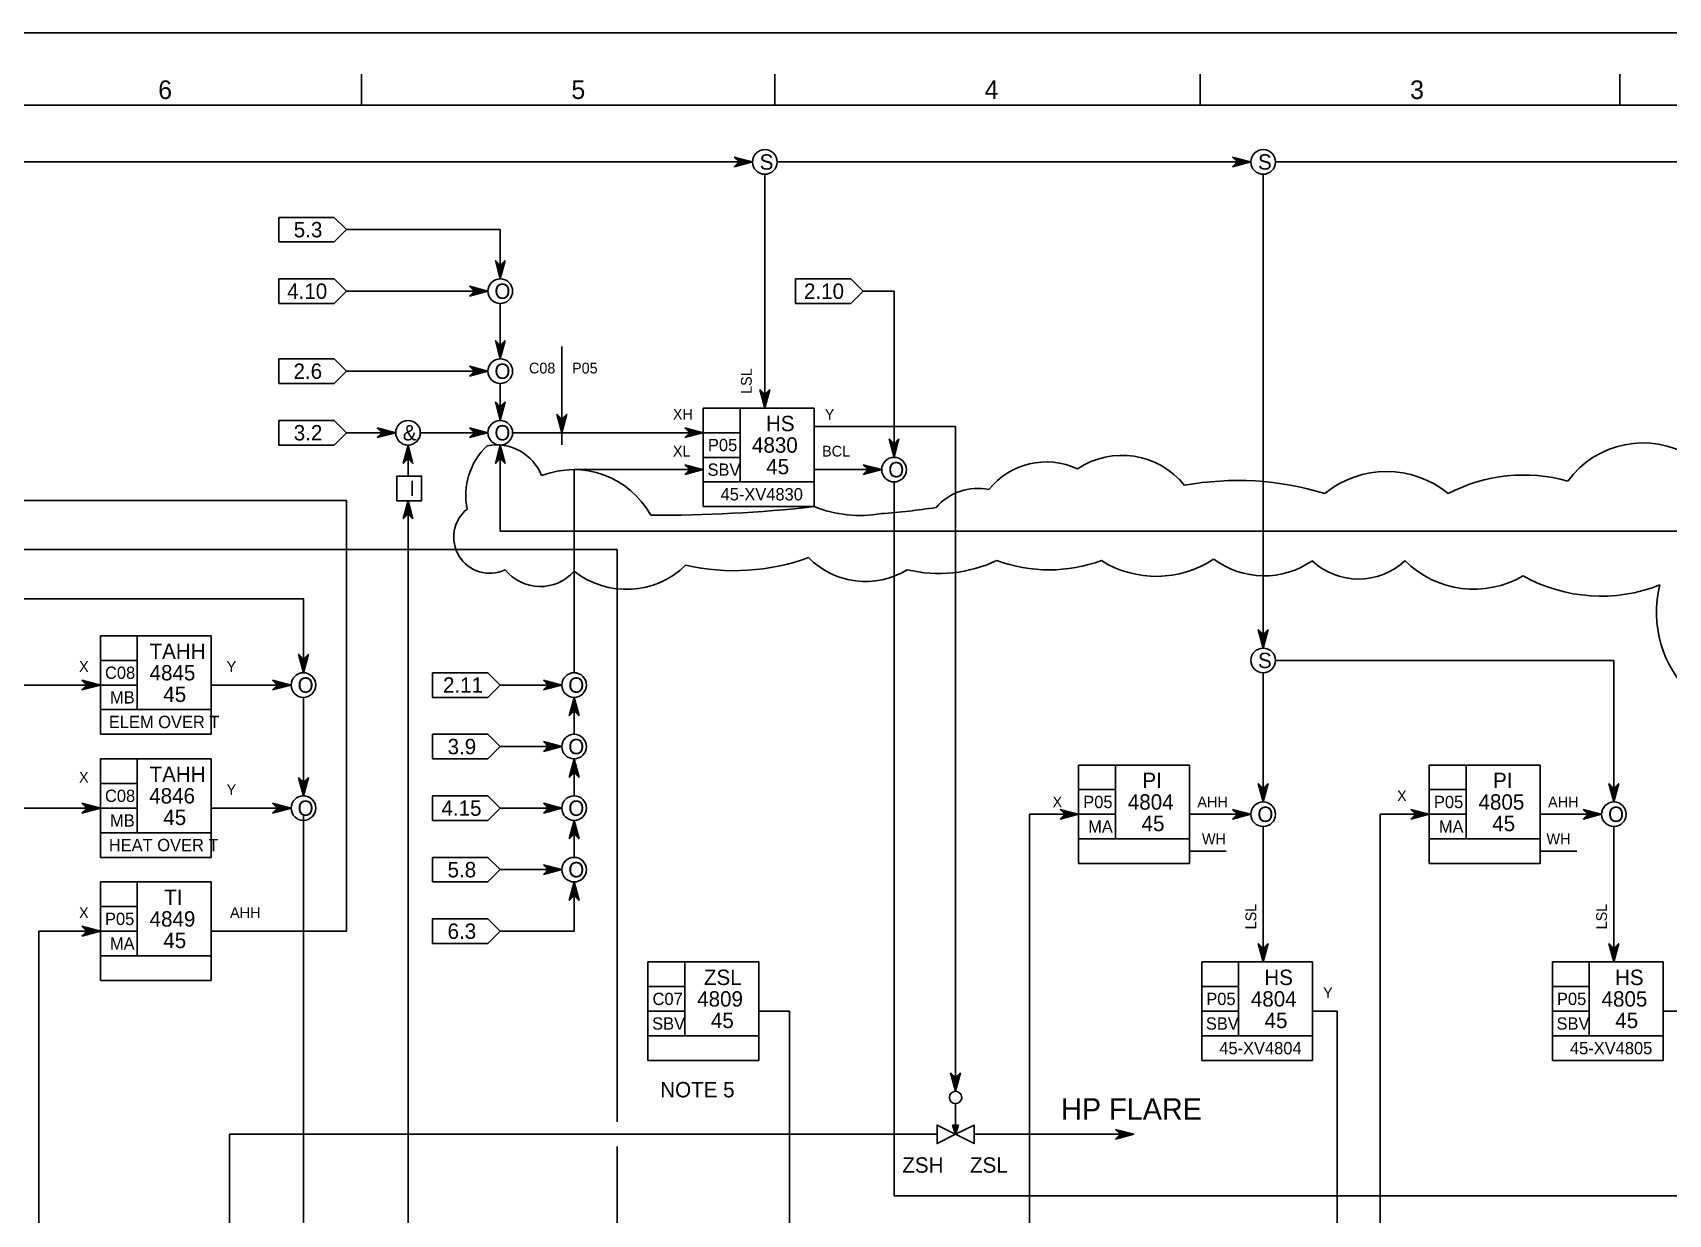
# Model space of a CAD drawing. Extents: x 0 to 841, y 0 to 594.
# Drawn here: x 433 to 698.8, y 402 to 594 of the extents above; entities that cross this region are included whole.
import ezdxf

# ---------------------------------------------------------------- set-up
doc = ezdxf.new("R2010")
doc.units = 0
for name, color, linetype in [('01-LIN-025-A', 7, 'Continuous'), ('08-LIN-050-A', 7, 'Continuous'), ('09-LIN-050-B', 7, 'Continuous'), ('12-LIN-100-A', 7, 'Continuous'), ('18-LIN-025-SP', 7, 'Continuous'), ('35-TXT-025', 7, 'Continuous'), ('45-', 7, 'Continuous'), ('46-', 7, 'Continuous'), ('47-', 7, 'Continuous'), ('48-BOR-018', 7, 'Continuous'), ('49-LOG-UD', 7, 'Continuous'), ('50-REV-035-TRNG', 7, 'Continuous')]:
    doc.layers.add(name, color=color, linetype=linetype)

msp = doc.modelspace()

# ---------------------------------------------------------------- linework, layer by layer
at = {"layer": '01-LIN-025-A'}
for p, q in [((486.46, 587.26), (486.46, 582.23)), ((486.46, 587.26), (486.46, 582.23)), ((553.61, 587.26), (553.61, 582.23)), ((553.61, 587.26), (553.61, 582.23)), ((622.78, 587.26), (622.78, 582.23)), ((622.78, 587.26), (622.78, 582.23)), ((690.94, 587.26), (690.94, 582.23)), ((690.94, 587.26), (690.94, 582.23)), ((829.26, 582.23), (10.33, 582.23)), ((829.26, 582.23), (10.33, 582.23))]:
    msp.add_line(p, q, dxfattribs=at)
msp.add_lwpolyline([(519, 543), (519, 527.05)], dxfattribs=at)
for centre, radius, start, end in [((514.46, 518.82), 11.07, 133.2406, 191.5724), ((508.38, 519.17), 7.86, 21.3185, 101.0427), ((694.73, 512.25), 15.1, 58.5975, 144.0263), ((597.73, 512.33), 11.93, 64.8226, 141.3656), ((610.05, 512.3), 13.03, 38.7186, 123.7861), ((520.91, 508.64), 14.36, 29.0296, 111.2536), ((628.86, 473.11), 48.13, 72.9236, 100.3423), ((653.04, 506.79), 15.9, 50.8062, 129.1938), ((675.31, 495.84), 26.29, 74.1023, 117.7121), ((586.63, 510.96), 9, 78.6638, 139.1757), ((507.29, 512.03), 5.86, 128.8448, 295.1569), ((535.06, 739.23), 223.63, 269.5893, 276.4028), ((567.49, 535.77), 20.21, 248.244, 279.8362), ((562.27, 634.33), 118.79, 274.1866, 278.496), ((547.02, 542.14), 35.56, 257.1872, 289.8786), ((568.37, 517.84), 13.01, 224.6229, 301.3417), ((580.29, 528.36), 22.23, 256.6063, 295.0092), ((598.19, 531.68), 24.96, 250.0699, 289.9301), ((615.63, 522.57), 16.91, 238.1144, 303.4343), ((633.14, 519.45), 13.71, 233.3236, 304.9133), ((648.5, 516.16), 10.95, 226.5906, 313.4094), ((667.25, 519.48), 15.9, 225.1195, 300.2664), ((515.49, 511.36), 7.35, 219.0494, 318.5884), ((529.51, 517.3), 13.75, 231.7552, 314.3774), ((687.91, 528.31), 25.87, 240.7229, 291.6476), ((715.27, 499.82), 18.36, 166.0054, 226.5096)]:
    msp.add_arc(centre, radius, start, end, dxfattribs=at)
at = {"layer": '08-LIN-050-A'}
for p, q in [((60, 510), (528, 510)), ((528, 417), (528, 510)), ((465, 366), (465, 415)), ((465, 415), (580, 415)), ((586, 415), (612, 415)), ((528, 366), (528, 413))]:
    msp.add_line(p, q, dxfattribs=at)
at = {"layer": '09-LIN-050-B'}
msp.add_lwpolyline([(0, 0), (841, 0), (841, 594), (0, 594)], close=True, dxfattribs=at)
msp.add_lwpolyline([(0, 0), (841, 0), (841, 594), (0, 594)], close=True, dxfattribs=at)
at = {"layer": '12-LIN-100-A'}
for p, q in [((473, 564), (473, 560)), ((473, 564), (482, 564)), ((484, 562), (482, 564)), ((482, 560), (484, 562)), ((473, 560), (482, 560)), ((473, 554), (473, 550)), ((473, 554), (482, 554)), ((484, 552), (482, 554)), ((557, 554), (557, 550)), ((557, 554), (566, 554)), ((568, 552), (566, 554)), ((482, 550), (484, 552)), ((566, 550), (568, 552)), ((473, 550), (482, 550)), ((557, 550), (566, 550)), ((473, 541), (473, 537)), ((473, 541), (482, 541)), ((484, 539), (482, 541)), ((482, 537), (484, 539)), ((473, 537), (482, 537)), ((473, 531), (473, 527)), ((473, 531), (482, 531)), ((484, 529), (482, 531)), ((473, 527), (482, 527)), ((482, 527), (484, 529)), ((498, 490), (498, 486)), ((498, 490), (507, 490)), ((509, 488), (507, 490)), ((507, 486), (509, 488)), ((498, 486), (507, 486)), ((498, 480), (498, 476)), ((498, 480), (507, 480)), ((509, 478), (507, 480)), ((498, 476), (507, 476)), ((507, 476), (509, 478)), ((498, 470), (498, 466)), ((498, 470), (507, 470)), ((509, 468), (507, 470)), ((507, 466), (509, 468)), ((498, 466), (507, 466)), ((498, 460), (498, 456)), ((498, 460), (507, 460)), ((509, 458), (507, 460)), ((507, 456), (509, 458)), ((498, 456), (507, 456)), ((498, 450), (498, 446)), ((498, 450), (507, 450)), ((509, 448), (507, 450)), ((507, 446), (509, 448)), ((498, 446), (507, 446))]:
    msp.add_line(p, q, dxfattribs=at)
at = {"layer": '18-LIN-025-SP'}
for points in [[(551, 435), (556, 435)], [(556, 386), (556, 435)]]:
    msp.add_lwpolyline(points, dxfattribs=at)
at = {"layer": '46-'}
for p, q in [((550, 573), (547, 573.8)), ((547, 573.8), (547.8, 573)), ((547.8, 573), (547, 572.2)), ((547, 572.2), (550, 573)), ((549.6, 573), (547.4, 573.6)), ((547.4, 573.6), (548, 573)), ((548, 573), (547.4, 572.4)), ((547.4, 572.4), (549.6, 573)), ((549.2, 573), (547.8, 573.4)), ((547.8, 573.4), (548.2, 573)), ((548.2, 573), (547.8, 572.6)), ((547.8, 572.6), (549.2, 573)), ((548.8, 573), (548.2, 573.2)), ((548.2, 573.2), (548.4, 573)), ((548.4, 573), (548.2, 572.8)), ((548.2, 572.8), (548.8, 573)), ((631, 573), (628, 573.8)), ((628, 573.8), (628.8, 573)), ((628.8, 573), (628, 572.2)), ((628, 572.2), (631, 573)), ((630.6, 573), (628.4, 573.6)), ((628.4, 573.6), (629, 573)), ((629, 573), (628.4, 572.4)), ((628.4, 572.4), (630.6, 573)), ((630.2, 573), (628.8, 573.4)), ((628.8, 573.4), (629.2, 573)), ((629.2, 573), (628.8, 572.6)), ((628.8, 572.6), (630.2, 573)), ((629.8, 573), (629.2, 573.2)), ((629.2, 573.2), (629.4, 573)), ((629.4, 573), (629.2, 572.8)), ((629.2, 572.8), (629.8, 573)), ((509, 556.2), (508.2, 557)), ((508.2, 557), (509, 554)), ((509, 556), (508.4, 556.6)), ((508.4, 556.6), (509, 554.4)), ((509, 555.8), (508.6, 556.2)), ((508.6, 556.2), (509, 554.8)), ((509, 555.6), (508.8, 555.8)), ((508.8, 555.8), (509, 555.2)), ((509, 554), (509.8, 557)), ((509.8, 557), (509, 556.2)), ((509, 554.4), (509.6, 556.6)), ((509.6, 556.6), (509, 556)), ((509, 554.8), (509.4, 556.2)), ((509.4, 556.2), (509, 555.8)), ((509, 555.2), (509.2, 555.8)), ((509.2, 555.8), (509, 555.6)), ((507, 552), (504, 552.8)), ((504, 552.8), (504.8, 552)), ((504.8, 552), (504, 551.2)), ((504, 551.2), (507, 552)), ((506.6, 552), (504.4, 552.6)), ((504.4, 552.6), (505, 552)), ((505, 552), (504.4, 551.4)), ((504.4, 551.4), (506.6, 552)), ((506.2, 552), (504.8, 552.4)), ((504.8, 552.4), (505.2, 552)), ((505.2, 552), (504.8, 551.6)), ((504.8, 551.6), (506.2, 552)), ((505.8, 552), (505.2, 552.2)), ((505.2, 552.2), (505.4, 552)), ((505.4, 552), (505.2, 551.8)), ((505.2, 551.8), (505.8, 552)), ((509, 543.2), (508.2, 544)), ((508.2, 544), (509, 541)), ((509, 543), (508.4, 543.6)), ((508.4, 543.6), (509, 541.4)), ((509, 542.8), (508.6, 543.2)), ((508.6, 543.2), (509, 541.8)), ((509, 542.6), (508.8, 542.8)), ((508.8, 542.8), (509, 542.2)), ((509, 541), (509.8, 544)), ((509.8, 544), (509, 543.2)), ((509, 541.4), (509.6, 543.6)), ((509.6, 543.6), (509, 543)), ((509, 541.8), (509.4, 543.2)), ((509.4, 543.2), (509, 542.8)), ((509, 542.2), (509.2, 542.8)), ((509.2, 542.8), (509, 542.6)), ((507, 539), (504, 539.8)), ((504, 539.8), (504.8, 539)), ((504.8, 539), (504, 538.2)), ((504, 538.2), (507, 539)), ((506.6, 539), (504.4, 539.6)), ((504.4, 539.6), (505, 539)), ((505, 539), (504.4, 538.4)), ((504.4, 538.4), (506.6, 539)), ((506.2, 539), (504.8, 539.4)), ((504.8, 539.4), (505.2, 539)), ((505.2, 539), (504.8, 538.6)), ((504.8, 538.6), (506.2, 539)), ((505.8, 539), (505.2, 539.2)), ((505.2, 539.2), (505.4, 539)), ((505.4, 539), (505.2, 538.8)), ((505.2, 538.8), (505.8, 539)), ((552, 535.2), (551.2, 536)), ((551.2, 536), (552, 533)), ((552, 535), (551.4, 535.6)), ((551.4, 535.6), (552, 533.4)), ((552, 534.8), (551.6, 535.2)), ((551.6, 535.2), (552, 533.8)), ((552, 534.6), (551.8, 534.8)), ((551.8, 534.8), (552, 534.2)), ((552, 533), (552.8, 536)), ((552.8, 536), (552, 535.2)), ((552, 533.4), (552.6, 535.6)), ((552.6, 535.6), (552, 535)), ((552, 533.8), (552.4, 535.2)), ((552.4, 535.2), (552, 534.8)), ((552, 534.2), (552.2, 534.8)), ((552.2, 534.8), (552, 534.6)), ((509, 533.2), (508.2, 534)), ((508.2, 534), (509, 531)), ((509, 533), (508.4, 533.6)), ((508.4, 533.6), (509, 531.4)), ((509, 532.8), (508.6, 533.2)), ((508.6, 533.2), (509, 531.8)), ((509, 532.6), (508.8, 532.8)), ((508.8, 532.8), (509, 532.2)), ((509, 531), (509.8, 534)), ((509.8, 534), (509, 533.2)), ((509, 531.4), (509.6, 533.6)), ((509.6, 533.6), (509, 533)), ((509, 531.8), (509.4, 533.2)), ((509.4, 533.2), (509, 532.8)), ((509, 532.2), (509.2, 532.8)), ((509.2, 532.8), (509, 532.6)), ((519, 531.2), (518.2, 532)), ((518.2, 532), (519, 529)), ((519, 529), (519.8, 532)), ((519.8, 532), (519, 531.2)), ((492, 529), (489, 529.8)), ((489, 529.8), (489.8, 529)), ((491.6, 529), (489.4, 529.6)), ((489.4, 529.6), (490, 529)), ((491.2, 529), (489.8, 529.4)), ((489.8, 529.4), (490.2, 529)), ((490.8, 529), (490.2, 529.2)), ((490.2, 529.2), (490.4, 529)), ((507, 529), (504, 529.8)), ((504, 529.8), (504.8, 529)), ((506.6, 529), (504.4, 529.6)), ((504.4, 529.6), (505, 529)), ((506.2, 529), (504.8, 529.4)), ((504.8, 529.4), (505.2, 529)), ((505.8, 529), (505.2, 529.2)), ((505.2, 529.2), (505.4, 529)), ((519, 531), (518.4, 531.6)), ((518.4, 531.6), (519, 529.4)), ((519, 530.8), (518.6, 531.2)), ((518.6, 531.2), (519, 529.8)), ((519, 530.6), (518.8, 530.8)), ((518.8, 530.8), (519, 530.2)), ((519, 529.4), (519.6, 531.6)), ((519.6, 531.6), (519, 531)), ((519, 529.8), (519.4, 531.2)), ((519.4, 531.2), (519, 530.8)), ((519, 530.2), (519.2, 530.8)), ((519.2, 530.8), (519, 530.6)), ((542, 529), (539, 529.8)), ((539, 529.8), (539.8, 529)), ((541.6, 529), (539.4, 529.6)), ((539.4, 529.6), (540, 529)), ((541.2, 529), (539.8, 529.4)), ((539.8, 529.4), (540.2, 529)), ((540.8, 529), (540.2, 529.2)), ((540.2, 529.2), (540.4, 529)), ((489.8, 529), (489, 528.2)), ((489, 528.2), (492, 529)), ((490, 529), (489.4, 528.4)), ((489.4, 528.4), (491.6, 529)), ((490.2, 529), (489.8, 528.6)), ((489.8, 528.6), (491.2, 529)), ((490.4, 529), (490.2, 528.8)), ((490.2, 528.8), (490.8, 529)), ((494, 527), (493.2, 524)), ((494, 526.6), (493.4, 524.4)), ((494.8, 524), (494, 527)), ((494.6, 524.4), (494, 526.6)), ((504.8, 529), (504, 528.2)), ((504, 528.2), (507, 529)), ((505, 529), (504.4, 528.4)), ((504.4, 528.4), (506.6, 529)), ((505.2, 529), (504.8, 528.6)), ((504.8, 528.6), (506.2, 529)), ((505.4, 529), (505.2, 528.8)), ((505.2, 528.8), (505.8, 529)), ((508.2, 524), (509, 527)), ((508.4, 524.4), (509, 526.6)), ((509, 527), (509.8, 524)), ((509, 526.6), (509.6, 524.4)), ((539.8, 529), (539, 528.2)), ((539, 528.2), (542, 529)), ((540, 529), (539.4, 528.4)), ((539.4, 528.4), (541.6, 529)), ((540.2, 529), (539.8, 528.6)), ((539.8, 528.6), (541.2, 529)), ((540.4, 529), (540.2, 528.8)), ((540.2, 528.8), (540.8, 529)), ((573, 527.2), (572.2, 528)), ((572.2, 528), (573, 525)), ((573, 527), (572.4, 527.6)), ((572.4, 527.6), (573, 525.4)), ((573, 526.8), (572.6, 527.2)), ((572.6, 527.2), (573, 525.8)), ((573, 526.6), (572.8, 526.8)), ((572.8, 526.8), (573, 526.2)), ((573, 525), (573.8, 528)), ((573.8, 528), (573, 527.2)), ((573, 525.4), (573.6, 527.6)), ((573.6, 527.6), (573, 527)), ((573, 525.8), (573.4, 527.2)), ((573.4, 527.2), (573, 526.8)), ((573, 526.2), (573.2, 526.8)), ((573.2, 526.8), (573, 526.6)), ((493.2, 524), (494, 524.8)), ((493.4, 524.4), (494, 525)), ((494, 526.2), (493.6, 524.8)), ((493.6, 524.8), (494, 525.2)), ((494, 525.8), (493.8, 525.2)), ((493.8, 525.2), (494, 525.4)), ((494.4, 524.8), (494, 526.2)), ((494.2, 525.2), (494, 525.8)), ((494, 525.4), (494.2, 525.2)), ((494, 525.2), (494.4, 524.8)), ((494, 525), (494.6, 524.4)), ((494, 524.8), (494.8, 524)), ((509, 524.8), (508.2, 524)), ((509, 525), (508.4, 524.4)), ((508.6, 524.8), (509, 526.2)), ((509, 525.2), (508.6, 524.8)), ((508.8, 525.2), (509, 525.8)), ((509, 525.4), (508.8, 525.2)), ((509, 526.2), (509.4, 524.8)), ((509, 525.8), (509.2, 525.2)), ((509.2, 525.2), (509, 525.4)), ((509.4, 524.8), (509, 525.2)), ((509.6, 524.4), (509, 525)), ((509.8, 524), (509, 524.8)), ((542, 523), (539, 523.8)), ((539, 523.8), (539.8, 523)), ((571, 523), (568, 523.8)), ((568, 523.8), (568.8, 523)), ((539.8, 523), (539, 522.2)), ((539, 522.2), (542, 523)), ((541.6, 523), (539.4, 523.6)), ((539.4, 523.6), (540, 523)), ((540, 523), (539.4, 522.4)), ((539.4, 522.4), (541.6, 523)), ((541.2, 523), (539.8, 523.4)), ((539.8, 523.4), (540.2, 523)), ((540.2, 523), (539.8, 522.6)), ((539.8, 522.6), (541.2, 523)), ((540.8, 523), (540.2, 523.2)), ((540.2, 523.2), (540.4, 523)), ((540.4, 523), (540.2, 522.8)), ((540.2, 522.8), (540.8, 523)), ((568.8, 523), (568, 522.2)), ((568, 522.2), (571, 523)), ((570.6, 523), (568.4, 523.6)), ((568.4, 523.6), (569, 523)), ((569, 523), (568.4, 522.4)), ((568.4, 522.4), (570.6, 523)), ((570.2, 523), (568.8, 523.4)), ((568.8, 523.4), (569.2, 523)), ((569.2, 523), (568.8, 522.6)), ((568.8, 522.6), (570.2, 523)), ((569.8, 523), (569.2, 523.2)), ((569.2, 523.2), (569.4, 523)), ((569.4, 523), (569.2, 522.8)), ((569.2, 522.8), (569.8, 523)), ((494, 518), (493.2, 515)), ((493.2, 515), (494, 515.8)), ((494, 517.6), (493.4, 515.4)), ((493.4, 515.4), (494, 516)), ((494, 517.2), (493.6, 515.8)), ((493.6, 515.8), (494, 516.2)), ((494, 516.8), (493.8, 516.2)), ((493.8, 516.2), (494, 516.4)), ((494.8, 515), (494, 518)), ((494.6, 515.4), (494, 517.6)), ((494.4, 515.8), (494, 517.2)), ((494.2, 516.2), (494, 516.8)), ((494, 516.4), (494.2, 516.2)), ((494, 516.2), (494.4, 515.8)), ((494, 516), (494.6, 515.4)), ((494, 515.8), (494.8, 515)), ((633, 496.2), (632.2, 497)), ((632.2, 497), (633, 494)), ((633, 496), (632.4, 496.6)), ((632.4, 496.6), (633, 494.4)), ((633, 495.8), (632.6, 496.2)), ((632.6, 496.2), (633, 494.8)), ((633, 495.6), (632.8, 495.8)), ((632.8, 495.8), (633, 495.2)), ((633, 494), (633.8, 497)), ((633.8, 497), (633, 496.2)), ((633, 494.4), (633.6, 496.6)), ((633.6, 496.6), (633, 496)), ((633, 494.8), (633.4, 496.2)), ((633.4, 496.2), (633, 495.8)), ((633, 495.2), (633.2, 495.8)), ((633.2, 495.8), (633, 495.6)), ((477, 492.2), (476.2, 493)), ((476.2, 493), (477, 490)), ((477, 492), (476.4, 492.6)), ((476.4, 492.6), (477, 490.4)), ((477, 491.8), (476.6, 492.2)), ((476.6, 492.2), (477, 490.8)), ((477, 490), (477.8, 493)), ((477.8, 493), (477, 492.2)), ((477, 490.4), (477.6, 492.6)), ((477.6, 492.6), (477, 492)), ((477, 490.8), (477.4, 492.2)), ((477.4, 492.2), (477, 491.8)), ((477, 491.6), (476.8, 491.8)), ((476.8, 491.8), (477, 491.2)), ((477, 491.2), (477.2, 491.8)), ((477.2, 491.8), (477, 491.6)), ((444, 488), (441, 488.8)), ((441, 488.8), (441.8, 488)), ((441.8, 488), (441, 487.2)), ((441, 487.2), (444, 488)), ((443.6, 488), (441.4, 488.6)), ((441.4, 488.6), (442, 488)), ((442, 488), (441.4, 487.4)), ((441.4, 487.4), (443.6, 488)), ((443.2, 488), (441.8, 488.4)), ((441.8, 488.4), (442.2, 488)), ((442.2, 488), (441.8, 487.6)), ((441.8, 487.6), (443.2, 488)), ((442.8, 488), (442.2, 488.2)), ((442.2, 488.2), (442.4, 488)), ((442.4, 488), (442.2, 487.8)), ((442.2, 487.8), (442.8, 488)), ((475, 488), (472, 488.8)), ((472, 488.8), (472.8, 488)), ((472.8, 488), (472, 487.2)), ((472, 487.2), (475, 488)), ((474.6, 488), (472.4, 488.6)), ((472.4, 488.6), (473, 488)), ((473, 488), (472.4, 487.4)), ((472.4, 487.4), (474.6, 488)), ((474.2, 488), (472.8, 488.4)), ((472.8, 488.4), (473.2, 488)), ((473.2, 488), (472.8, 487.6)), ((472.8, 487.6), (474.2, 488)), ((473.8, 488), (473.2, 488.2)), ((473.2, 488.2), (473.4, 488)), ((473.4, 488), (473.2, 487.8)), ((473.2, 487.8), (473.8, 488)), ((519, 488), (516, 488.8)), ((516, 488.8), (516.8, 488)), ((516.8, 488), (516, 487.2)), ((516, 487.2), (519, 488)), ((518.6, 488), (516.4, 488.6)), ((516.4, 488.6), (517, 488)), ((517, 488), (516.4, 487.4)), ((516.4, 487.4), (518.6, 488)), ((518.2, 488), (516.8, 488.4)), ((516.8, 488.4), (517.2, 488)), ((517.2, 488), (516.8, 487.6)), ((516.8, 487.6), (518.2, 488)), ((517.8, 488), (517.2, 488.2)), ((517.2, 488.2), (517.4, 488)), ((517.4, 488), (517.2, 487.8)), ((517.2, 487.8), (517.8, 488)), ((520.2, 483), (521, 486)), ((520.4, 483.4), (521, 485.6)), ((521, 484), (520.4, 483.4)), ((520.6, 483.8), (521, 485.2)), ((521, 484.2), (520.6, 483.8)), ((520.8, 484.2), (521, 484.8)), ((521, 484.4), (520.8, 484.2)), ((521, 486), (521.8, 483)), ((521, 485.6), (521.6, 483.4)), ((521, 485.2), (521.4, 483.8)), ((521, 484.8), (521.2, 484.2)), ((521.2, 484.2), (521, 484.4)), ((521.4, 483.8), (521, 484.2)), ((521.6, 483.4), (521, 484)), ((521, 483.8), (520.2, 483)), ((521.8, 483), (521, 483.8)), ((519, 478), (516, 478.8)), ((516, 478.8), (516.8, 478)), ((518.6, 478), (516.4, 478.6)), ((516.4, 478.6), (517, 478)), ((516.8, 478), (516, 477.2)), ((516, 477.2), (519, 478)), ((517, 478), (516.4, 477.4)), ((516.4, 477.4), (518.6, 478)), ((518.2, 478), (516.8, 478.4)), ((516.8, 478.4), (517.2, 478)), ((517.2, 478), (516.8, 477.6)), ((516.8, 477.6), (518.2, 478)), ((517.8, 478), (517.2, 478.2)), ((517.2, 478.2), (517.4, 478)), ((517.4, 478), (517.2, 477.8)), ((517.2, 477.8), (517.8, 478)), ((520.2, 473), (521, 476)), ((521, 476), (521.8, 473)), ((521, 473.8), (520.2, 473)), ((520.4, 473.4), (521, 475.6)), ((521, 474), (520.4, 473.4)), ((520.6, 473.8), (521, 475.2)), ((521, 474.2), (520.6, 473.8)), ((520.8, 474.2), (521, 474.8)), ((521, 474.4), (520.8, 474.2)), ((521, 475.6), (521.6, 473.4)), ((521, 475.2), (521.4, 473.8)), ((521, 474.8), (521.2, 474.2)), ((521.2, 474.2), (521, 474.4)), ((521.4, 473.8), (521, 474.2)), ((521.6, 473.4), (521, 474)), ((521.8, 473), (521, 473.8)), ((477, 472.2), (476.2, 473)), ((476.2, 473), (477, 470)), ((477, 472), (476.4, 472.6)), ((476.4, 472.6), (477, 470.4)), ((477, 471.8), (476.6, 472.2)), ((476.6, 472.2), (477, 470.8)), ((477, 471.6), (476.8, 471.8)), ((476.8, 471.8), (477, 471.2)), ((477, 470), (477.8, 473)), ((477.8, 473), (477, 472.2)), ((477, 470.4), (477.6, 472.6)), ((477.6, 472.6), (477, 472)), ((477, 470.8), (477.4, 472.2)), ((477.4, 472.2), (477, 471.8)), ((477, 471.2), (477.2, 471.8)), ((477.2, 471.8), (477, 471.6)), ((633, 471.2), (632.2, 472)), ((632.2, 472), (633, 469)), ((633, 471), (632.4, 471.6)), ((632.4, 471.6), (633, 469.4)), ((633, 470.8), (632.6, 471.2)), ((632.6, 471.2), (633, 469.8)), ((633, 470.6), (632.8, 470.8)), ((632.8, 470.8), (633, 470.2)), ((633, 469), (633.8, 472)), ((633.8, 472), (633, 471.2)), ((633, 469.4), (633.6, 471.6)), ((633.6, 471.6), (633, 471)), ((633, 469.8), (633.4, 471.2)), ((633.4, 471.2), (633, 470.8)), ((633, 470.2), (633.2, 470.8)), ((633.2, 470.8), (633, 470.6)), ((690, 471.2), (689.2, 472)), ((689.2, 472), (690, 469)), ((690, 471), (689.4, 471.6)), ((689.4, 471.6), (690, 469.4)), ((690, 470.8), (689.6, 471.2)), ((689.6, 471.2), (690, 469.8)), ((690, 470.6), (689.8, 470.8)), ((689.8, 470.8), (690, 470.2)), ((690, 469), (690.8, 472)), ((690.8, 472), (690, 471.2)), ((690, 469.4), (690.6, 471.6)), ((690.6, 471.6), (690, 471)), ((690, 469.8), (690.4, 471.2)), ((690.4, 471.2), (690, 470.8)), ((690, 470.2), (690.2, 470.8)), ((690.2, 470.8), (690, 470.6)), ((444, 468), (441, 468.8)), ((441, 468.8), (441.8, 468)), ((441.8, 468), (441, 467.2)), ((441, 467.2), (444, 468)), ((443.6, 468), (441.4, 468.6)), ((441.4, 468.6), (442, 468)), ((442, 468), (441.4, 467.4)), ((441.4, 467.4), (443.6, 468)), ((443.2, 468), (441.8, 468.4)), ((441.8, 468.4), (442.2, 468)), ((442.2, 468), (441.8, 467.6)), ((441.8, 467.6), (443.2, 468)), ((442.8, 468), (442.2, 468.2)), ((442.2, 468.2), (442.4, 468)), ((442.4, 468), (442.2, 467.8)), ((442.2, 467.8), (442.8, 468)), ((475, 468), (472, 468.8)), ((472, 468.8), (472.8, 468)), ((472.8, 468), (472, 467.2)), ((472, 467.2), (475, 468)), ((474.6, 468), (472.4, 468.6)), ((472.4, 468.6), (473, 468)), ((473, 468), (472.4, 467.4)), ((472.4, 467.4), (474.6, 468)), ((474.2, 468), (472.8, 468.4)), ((472.8, 468.4), (473.2, 468)), ((473.2, 468), (472.8, 467.6)), ((472.8, 467.6), (474.2, 468)), ((473.8, 468), (473.2, 468.2)), ((473.2, 468.2), (473.4, 468)), ((473.4, 468), (473.2, 467.8)), ((473.2, 467.8), (473.8, 468)), ((519, 468), (516, 468.8)), ((516, 468.8), (516.8, 468)), ((516.8, 468), (516, 467.2)), ((516, 467.2), (519, 468)), ((518.6, 468), (516.4, 468.6)), ((516.4, 468.6), (517, 468)), ((517, 468), (516.4, 467.4)), ((516.4, 467.4), (518.6, 468)), ((518.2, 468), (516.8, 468.4)), ((516.8, 468.4), (517.2, 468)), ((517.2, 468), (516.8, 467.6)), ((516.8, 467.6), (518.2, 468)), ((517.8, 468), (517.2, 468.2)), ((517.2, 468.2), (517.4, 468)), ((517.4, 468), (517.2, 467.8)), ((517.2, 467.8), (517.8, 468)), ((520.2, 463), (521, 466)), ((520.4, 463.4), (521, 465.6)), ((521, 466), (521.8, 463)), ((521, 465.6), (521.6, 463.4)), ((603, 467), (600, 467.8)), ((600, 467.8), (600.8, 467)), ((600.8, 467), (600, 466.2)), ((600, 466.2), (603, 467)), ((602.6, 467), (600.4, 467.6)), ((600.4, 467.6), (601, 467)), ((601, 467), (600.4, 466.4)), ((600.4, 466.4), (602.6, 467)), ((602.2, 467), (600.8, 467.4)), ((600.8, 467.4), (601.2, 467)), ((601.2, 467), (600.8, 466.6)), ((600.8, 466.6), (602.2, 467)), ((601.8, 467), (601.2, 467.2)), ((601.2, 467.2), (601.4, 467)), ((601.4, 467), (601.2, 466.8)), ((601.2, 466.8), (601.8, 467)), ((631, 467), (628, 467.8)), ((628, 467.8), (628.8, 467)), ((628.8, 467), (628, 466.2)), ((628, 466.2), (631, 467)), ((630.6, 467), (628.4, 467.6)), ((628.4, 467.6), (629, 467)), ((629, 467), (628.4, 466.4)), ((628.4, 466.4), (630.6, 467)), ((630.2, 467), (628.8, 467.4)), ((628.8, 467.4), (629.2, 467)), ((629.2, 467), (628.8, 466.6)), ((628.8, 466.6), (630.2, 467)), ((629.8, 467), (629.2, 467.2)), ((629.2, 467.2), (629.4, 467)), ((629.4, 467), (629.2, 466.8)), ((629.2, 466.8), (629.8, 467)), ((660, 467), (657, 467.8)), ((657, 467.8), (657.8, 467)), ((657.8, 467), (657, 466.2)), ((657, 466.2), (660, 467)), ((659.6, 467), (657.4, 467.6)), ((657.4, 467.6), (658, 467)), ((658, 467), (657.4, 466.4)), ((657.4, 466.4), (659.6, 467)), ((659.2, 467), (657.8, 467.4)), ((657.8, 467.4), (658.2, 467)), ((658.2, 467), (657.8, 466.6)), ((657.8, 466.6), (659.2, 467)), ((658.8, 467), (658.2, 467.2)), ((658.2, 467.2), (658.4, 467)), ((658.4, 467), (658.2, 466.8)), ((658.2, 466.8), (658.8, 467)), ((688, 467), (685, 467.8)), ((685, 467.8), (685.8, 467)), ((685.8, 467), (685, 466.2)), ((685, 466.2), (688, 467)), ((687.6, 467), (685.4, 467.6)), ((685.4, 467.6), (686, 467)), ((686, 467), (685.4, 466.4)), ((685.4, 466.4), (687.6, 467)), ((687.2, 467), (685.8, 467.4)), ((685.8, 467.4), (686.2, 467)), ((686.2, 467), (685.8, 466.6)), ((685.8, 466.6), (687.2, 467)), ((686.8, 467), (686.2, 467.2)), ((686.2, 467.2), (686.4, 467)), ((686.4, 467), (686.2, 466.8)), ((686.2, 466.8), (686.8, 467)), ((521, 463.8), (520.2, 463)), ((521, 464), (520.4, 463.4)), ((520.6, 463.8), (521, 465.2)), ((521, 464.2), (520.6, 463.8)), ((520.8, 464.2), (521, 464.8)), ((521, 464.4), (520.8, 464.2)), ((521, 465.2), (521.4, 463.8)), ((521, 464.8), (521.2, 464.2)), ((521.2, 464.2), (521, 464.4)), ((521.4, 463.8), (521, 464.2)), ((521.6, 463.4), (521, 464)), ((521.8, 463), (521, 463.8)), ((519, 458), (516, 458.8)), ((516, 458.8), (516.8, 458)), ((516.8, 458), (516, 457.2)), ((516, 457.2), (519, 458)), ((518.6, 458), (516.4, 458.6)), ((516.4, 458.6), (517, 458)), ((517, 458), (516.4, 457.4)), ((516.4, 457.4), (518.6, 458)), ((518.2, 458), (516.8, 458.4)), ((516.8, 458.4), (517.2, 458)), ((517.2, 458), (516.8, 457.6)), ((516.8, 457.6), (518.2, 458)), ((517.8, 458), (517.2, 458.2)), ((517.2, 458.2), (517.4, 458)), ((517.4, 458), (517.2, 457.8)), ((517.2, 457.8), (517.8, 458)), ((520.2, 453), (521, 456)), ((520.4, 453.4), (521, 455.6)), ((520.6, 453.8), (521, 455.2)), ((520.8, 454.2), (521, 454.8)), ((521, 456), (521.8, 453)), ((521, 455.6), (521.6, 453.4)), ((521, 455.2), (521.4, 453.8)), ((521, 454.8), (521.2, 454.2)), ((521, 453.8), (520.2, 453)), ((521, 454), (520.4, 453.4)), ((521, 454.2), (520.6, 453.8)), ((521, 454.4), (520.8, 454.2)), ((521.2, 454.2), (521, 454.4)), ((521.4, 453.8), (521, 454.2)), ((521.6, 453.4), (521, 454)), ((521.8, 453), (521, 453.8)), ((444, 448), (441, 448.8)), ((441, 448.8), (441.8, 448)), ((441.8, 448), (441, 447.2)), ((441, 447.2), (444, 448)), ((443.6, 448), (441.4, 448.6)), ((441.4, 448.6), (442, 448)), ((442, 448), (441.4, 447.4)), ((441.4, 447.4), (443.6, 448)), ((443.2, 448), (441.8, 448.4)), ((441.8, 448.4), (442.2, 448)), ((442.2, 448), (441.8, 447.6)), ((441.8, 447.6), (443.2, 448)), ((442.8, 448), (442.2, 448.2)), ((442.2, 448.2), (442.4, 448)), ((442.4, 448), (442.2, 447.8)), ((442.2, 447.8), (442.8, 448)), ((633, 445.2), (632.2, 446)), ((632.2, 446), (633, 443)), ((633, 445), (632.4, 445.6)), ((632.4, 445.6), (633, 443.4)), ((633, 444.8), (632.6, 445.2)), ((632.6, 445.2), (633, 443.8)), ((633, 444.6), (632.8, 444.8)), ((632.8, 444.8), (633, 444.2)), ((633, 443), (633.8, 446)), ((633.8, 446), (633, 445.2)), ((633, 443.4), (633.6, 445.6)), ((633.6, 445.6), (633, 445)), ((633, 443.8), (633.4, 445.2)), ((633.4, 445.2), (633, 444.8)), ((633, 444.2), (633.2, 444.8)), ((633.2, 444.8), (633, 444.6)), ((690, 445.2), (689.2, 446)), ((689.2, 446), (690, 443)), ((690, 445), (689.4, 445.6)), ((689.4, 445.6), (690, 443.4)), ((690, 444.8), (689.6, 445.2)), ((689.6, 445.2), (690, 443.8)), ((690, 444.6), (689.8, 444.8)), ((689.8, 444.8), (690, 444.2)), ((690, 443), (690.8, 446)), ((690.8, 446), (690, 445.2)), ((690, 443.4), (690.6, 445.6)), ((690.6, 445.6), (690, 445)), ((690, 443.8), (690.4, 445.2)), ((690.4, 445.2), (690, 444.8)), ((690, 444.2), (690.2, 444.8)), ((690.2, 444.8), (690, 444.6)), ((583, 424.2), (582.2, 425)), ((582.2, 425), (583, 422)), ((583, 424), (582.4, 424.6)), ((582.4, 424.6), (583, 422.4)), ((583, 423.8), (582.6, 424.2)), ((582.6, 424.2), (583, 422.8)), ((583, 423.6), (582.8, 423.8)), ((582.8, 423.8), (583, 423.2)), ((583, 422), (583.8, 425)), ((583.8, 425), (583, 424.2)), ((583, 422.4), (583.6, 424.6)), ((583.6, 424.6), (583, 424)), ((583, 422.8), (583.4, 424.2)), ((583.4, 424.2), (583, 423.8)), ((583, 423.2), (583.2, 423.8)), ((583.2, 423.8), (583, 423.6)), ((612, 415), (609, 415.8)), ((609, 415.8), (609.8, 415)), ((609.8, 415), (609, 414.2)), ((609, 414.2), (612, 415)), ((611.6, 415), (609.4, 415.6)), ((609.4, 415.6), (610, 415)), ((610, 415), (609.4, 414.4)), ((609.4, 414.4), (611.6, 415)), ((611.2, 415), (609.8, 415.4)), ((609.8, 415.4), (610.2, 415)), ((610.2, 415), (609.8, 414.6)), ((609.8, 414.6), (611.2, 415)), ((610.8, 415), (610.2, 415.2)), ((610.2, 415.2), (610.4, 415)), ((610.4, 415), (610.2, 414.8)), ((610.2, 414.8), (610.8, 415))]:
    msp.add_line(p, q, dxfattribs=at)
for points in [[(230, 573), (550, 573)], [(554, 573), (631, 573)], [(635, 573), (724, 573)], [(552, 533), (552, 571)], [(633, 494), (633, 571)], [(484, 562), (509, 562)], [(509, 555), (509, 562)], [(484, 552), (507, 552)], [(568, 552), (573, 552)], [(573, 526), (573, 552)], [(509, 541), (509, 550)], [(484, 539), (507, 539)], [(509, 531), (509, 537)], [(560, 530), (583, 530)], [(583, 424), (583, 530)], [(484, 529), (492, 529)], [(494, 522), (494, 527)], [(496, 529), (507, 529)], [(509, 513), (509, 527)], [(511, 529), (542, 529)], [(521, 523), (542, 523)], [(521, 490), (521, 523)], [(560, 523), (571, 523)], [(566, 523), (571, 523)], [(573, 405), (573, 521)], [(230, 518), (484, 518)], [(484, 448), (484, 518)], [(494, 295), (494, 518)], [(509, 513), (707, 513)], [(400, 502), (477, 502)], [(477, 490), (477, 502)], [(635, 492), (690, 492)], [(690, 471), (690, 492)], [(633, 469), (633, 489.88)], [(407, 488), (444, 488)], [(462, 488), (475, 488)], [(509, 488), (519, 488)], [(477, 471), (477, 486)], [(521, 480), (521, 486)], [(509, 478), (519, 478)], [(521, 470), (521, 476)], [(418, 468), (445, 468)], [(462, 468), (475, 468)], [(509, 468), (519, 468)], [(477, 141), (477, 467)], [(595, 467), (605, 467)], [(595, 313), (595, 467)], [(621, 467), (631, 467)], [(652, 310), (652, 467)], [(652, 467), (660, 467)], [(678, 467), (688, 467)], [(521, 460), (521, 464)], [(633, 443), (633, 465)], [(690, 443), (690, 465)], [(621, 461), (627, 461)], [(678, 461), (684, 461)], [(509, 458), (519, 458)], [(521, 448), (521, 454)], [(434, 448), (444, 448)], [(434, 373), (434, 448)], [(462, 448), (484, 448)], [(509, 448), (521, 448)], [(641, 435), (645, 435)], [(645, 340), (645, 435)], [(698, 435), (702, 435)], [(573, 405), (732, 405)]]:
    msp.add_lwpolyline(points, dxfattribs=at)
at = {"layer": '47-'}
msp.add_line((583, 415), (583, 420), dxfattribs=at)
msp.add_lwpolyline([(583, 415), (586, 416.5), (586, 413.5), (580, 416.5), (580, 413.5), (583, 415)], dxfattribs=at)
msp.add_circle((583, 421), 1, dxfattribs=at)
at = {"layer": '48-BOR-018'}
for p, q in [((542, 533), (560, 533)), ((542, 521), (542, 533)), ((548, 533), (548, 521)), ((560, 533), (560, 521)), ((542, 529), (548, 529)), ((542, 525), (548, 525)), ((560, 521), (542, 521)), ((542, 521), (542, 517)), ((560, 517), (560, 521)), ((542, 517), (560, 517)), ((444, 496), (462, 496)), ((444, 484), (444, 496)), ((450, 496), (450, 484)), ((462, 496), (462, 484)), ((444, 492), (450, 492)), ((444, 488), (450, 488)), ((462, 484), (444, 484)), ((444, 484), (444, 480)), ((462, 480), (462, 484)), ((444, 480), (462, 480)), ((444, 476), (462, 476)), ((444, 464), (444, 476)), ((450, 476), (450, 464)), ((462, 476), (462, 464)), ((603, 475), (621, 475)), ((603, 463), (603, 475)), ((609, 475), (609, 463)), ((621, 475), (621, 463)), ((660, 475), (678, 475)), ((660, 463), (660, 475)), ((666, 475), (666, 463)), ((678, 475), (678, 463)), ((444, 472), (450, 472)), ((603, 471), (609, 471)), ((660, 471), (666, 471)), ((444, 468), (450, 468)), ((603, 467), (609, 467)), ((660, 467), (666, 467)), ((462, 464), (444, 464)), ((444, 464), (444, 460)), ((462, 460), (462, 464)), ((621, 463), (603, 463)), ((603, 463), (603, 459)), ((621, 459), (621, 463)), ((678, 463), (660, 463)), ((660, 463), (660, 459)), ((678, 459), (678, 463)), ((444, 460), (462, 460)), ((603, 459), (621, 459)), ((660, 459), (678, 459)), ((444, 456), (462, 456)), ((444, 444), (444, 456)), ((450, 456), (450, 444)), ((462, 456), (462, 444)), ((444, 452), (450, 452)), ((444, 448), (450, 448)), ((462, 444), (444, 444)), ((444, 444), (444, 440)), ((462, 440), (462, 444)), ((533, 443), (551, 443)), ((533, 431), (533, 443)), ((539, 443), (539, 431)), ((551, 443), (551, 431)), ((623, 443), (641, 443)), ((623, 431), (623, 443)), ((629, 443), (629, 431)), ((641, 443), (641, 431)), ((680, 443), (698, 443)), ((680, 431), (680, 443)), ((686, 443), (686, 431)), ((698, 443), (698, 431)), ((444, 440), (462, 440)), ((533, 439), (539, 439)), ((623, 439), (629, 439)), ((680, 439), (686, 439)), ((533, 435), (539, 435)), ((623, 435), (629, 435)), ((680, 435), (686, 435)), ((551, 431), (533, 431)), ((533, 431), (533, 427)), ((551, 427), (551, 431)), ((641, 431), (623, 431)), ((623, 431), (623, 427)), ((641, 427), (641, 431)), ((698, 431), (680, 431)), ((680, 431), (680, 427)), ((698, 427), (698, 431)), ((533, 427), (551, 427)), ((623, 427), (641, 427)), ((680, 427), (698, 427))]:
    msp.add_line(p, q, dxfattribs=at)
msp.add_lwpolyline([(492.21, 517.96), (496.21, 517.96), (496.21, 521.96), (492.21, 521.96)], close=True, dxfattribs=at)
for centre in [(552, 573), (633, 573), (509, 552), (509, 539), (494, 529), (509, 529), (573, 523), (633, 492), (477, 488), (521, 488), (521, 478), (477, 468), (521, 468), (633, 467), (690, 467), (521, 458)]:
    msp.add_circle(centre, 2, dxfattribs=at)
at = {"layer": '50-REV-035-TRNG'}
for p, q in [((583, 415), (582.5, 416.5)), ((582.5, 416.5), (583.5, 416.5)), ((583.04, 415.24), (582.65, 416.42)), ((582.65, 416.42), (583.35, 416.42)), ((583.04, 415.47), (582.8, 416.34)), ((582.8, 416.34), (583.2, 416.34)), ((583.04, 415.71), (582.88, 416.26)), ((582.88, 416.26), (583.04, 416.26)), ((583.5, 416.5), (583, 415)), ((583.35, 416.42), (583.04, 415.47)), ((583.2, 416.34), (583.04, 415.71)), ((583.04, 416.26), (583.04, 415.94))]:
    msp.add_line(p, q, dxfattribs=at)

# ---------------------------------------------------------------- texts
at = {"layer": '01-LIN-025-A'}
for s, p in [('6', (453.4, 583.23)), ('6', (453.4, 583.23)), ('5', (520.56, 583.23)), ('5', (520.56, 583.23)), ('4', (587.72, 583.23)), ('4', (587.72, 583.23)), ('3', (656.88, 583.23)), ('3', (656.88, 583.23))]:
    msp.add_text(s, height=3.02, dxfattribs=at).set_placement(p)
at = {"layer": '12-LIN-100-A'}
for s, p in [('5.3', (475.43, 560.75)), ('4.10', (474.36, 550.75)), ('2.10', (558.36, 550.75)), ('2.6', (475.39, 537.75)), ('3.2', (475.43, 527.75)), ('2.11', (499.69, 486.75)), ('3.9', (500.43, 476.75)), ('4.15', (499.44, 466.75)), ('5.8', (500.43, 456.75)), ('6.3', (500.43, 446.75))]:
    msp.add_text(s, height=2.5, dxfattribs=at).set_placement(p)
at = {"layer": '35-TXT-025'}
msp.add_text('NOTE 5', height=2.5, dxfattribs=at).set_placement((535, 421))
at = {"layer": '45-'}
for s, p in [('C08', (513.66, 538.63)), ('P05', (520.66, 538.63))]:
    msp.add_text(s, height=1.75, dxfattribs=at).set_placement(p)
at = {"layer": '49-LOG-UD'}
msp.add_text('HP FLARE', height=3.5, dxfattribs=at).set_placement((600.15, 417.36))
at = {"layer": '50-REV-035-TRNG'}
for s, height, p in [('S', 2.5, (551.16, 571.75)), ('S', 2.5, (632.16, 571.75)), ('O', 2.5, (508.05, 550.75)), ('O', 2.5, (508.05, 537.75)), ('XH', 1.75, (537.05, 531.13)), ('HS', 2.5, (552.18, 529.25)), ('Y', 1.75, (561.74, 531.13)), ('&', 2.5, (493.15, 527.75)), ('O', 2.5, (508.05, 527.75)), ('XL', 1.75, (537.05, 525.13)), ('P05', 2, (542.75, 526)), ('4830', 2.5, (549.91, 525.75)), ('BCL', 1.75, (561.3, 525.13)), ('SBV', 2, (542.68, 522)), ('45', 2.5, (552.23, 522.25)), ('O', 2.5, (572.05, 521.75)), ('I', 2.5, (494.21, 518.71)), ('45-XV4830', 2, (544.8, 518)), ('TAHH', 2.5, (451.99, 492.25)), ('X', 1.75, (440.53, 490.13)), ('Y', 1.75, (464.51, 490.13)), ('S', 2.5, (632.16, 490.75)), ('C08', 2, (444.75, 489)), ('4845', 2.5, (452, 488.75)), ('O', 2.5, (476.05, 486.75)), ('O', 2.5, (520.05, 486.75)), ('MB', 2, (445.57, 485)), ('45', 2.5, (454.23, 485.25)), ('ELEM OVER T', 2, (445.37, 481)), ('O', 2.5, (520.05, 476.75)), ('X', 1.75, (440.53, 472.13)), ('TAHH', 2.5, (451.99, 472.25)), ('PI', 2.5, (613.36, 471.25)), ('PI', 2.5, (670.36, 471.25)), ('C08', 2, (444.75, 469)), ('4846', 2.5, (451.94, 468.75)), ('Y', 1.75, (464.51, 470.13)), ('X', 1.75, (654.76, 469.13)), ('O', 2.5, (476.05, 466.75)), ('O', 2.5, (520.05, 466.75)), ('X', 1.75, (598.76, 468.13)), ('P05', 2, (603.75, 468)), ('4804', 2.5, (611, 467.75)), ('AHH', 1.75, (622.3, 468.13)), ('O', 2.5, (632.05, 465.75)), ('P05', 2, (660.75, 468)), ('4805', 2.5, (668, 467.75)), ('AHH', 1.75, (679.3, 468.13)), ('O', 2.5, (689.05, 465.75)), ('MB', 2, (445.57, 465)), ('45', 2.5, (454.23, 465.25)), ('MA', 2, (604.55, 464)), ('45', 2.5, (613.23, 464.25)), ('MA', 2, (661.55, 464)), ('45', 2.5, (670.23, 464.25)), ('HEAT OVER T', 2, (445.37, 461)), ('WH', 1.75, (623.05, 462.13)), ('WH', 1.75, (679.05, 462.13)), ('O', 2.5, (520.05, 456.75)), ('TI', 2.5, (454.36, 452.25)), ('X', 1.75, (440.53, 450.13)), ('P05', 2, (444.75, 449)), ('4849', 2.5, (452, 448.75)), ('AHH', 1.75, (465.07, 450.13)), ('MA', 2, (445.55, 445)), ('45', 2.5, (454.23, 445.25)), ('ZSL', 2.5, (542.1, 439.25)), ('HS', 2.5, (633.18, 439.25)), ('HS', 2.5, (690.18, 439.25)), ('Y', 1.75, (642.74, 437.13)), ('C07', 2, (533.75, 436)), ('4809', 2.5, (541, 435.75)), ('P05', 2, (623.75, 436)), ('4804', 2.5, (631, 435.75)), ('P05', 2, (680.75, 436)), ('4805', 2.5, (688, 435.75)), ('SBV', 2, (533.68, 432)), ('45', 2.5, (543.23, 432.25)), ('SBV', 2, (623.68, 432)), ('45', 2.5, (633.23, 432.25)), ('SBV', 2, (680.68, 432)), ('45', 2.5, (690.23, 432.25)), ('45-XV4804', 2, (625.86, 428)), ('45-XV4805', 2, (682.86, 428)), ('ZSH', 2.5, (574.34, 408.75)), ('ZSL', 2.5, (585.34, 408.75))]:
    msp.add_text(s, height=height, dxfattribs=at).set_placement(p)
for p in [(549.87, 535.3), (631.87, 448.3), (688.87, 448.3)]:
    msp.add_text('LSL', height=1.75, rotation=90, dxfattribs=at).set_placement(p)

doc.saveas('drawing.dxf')
